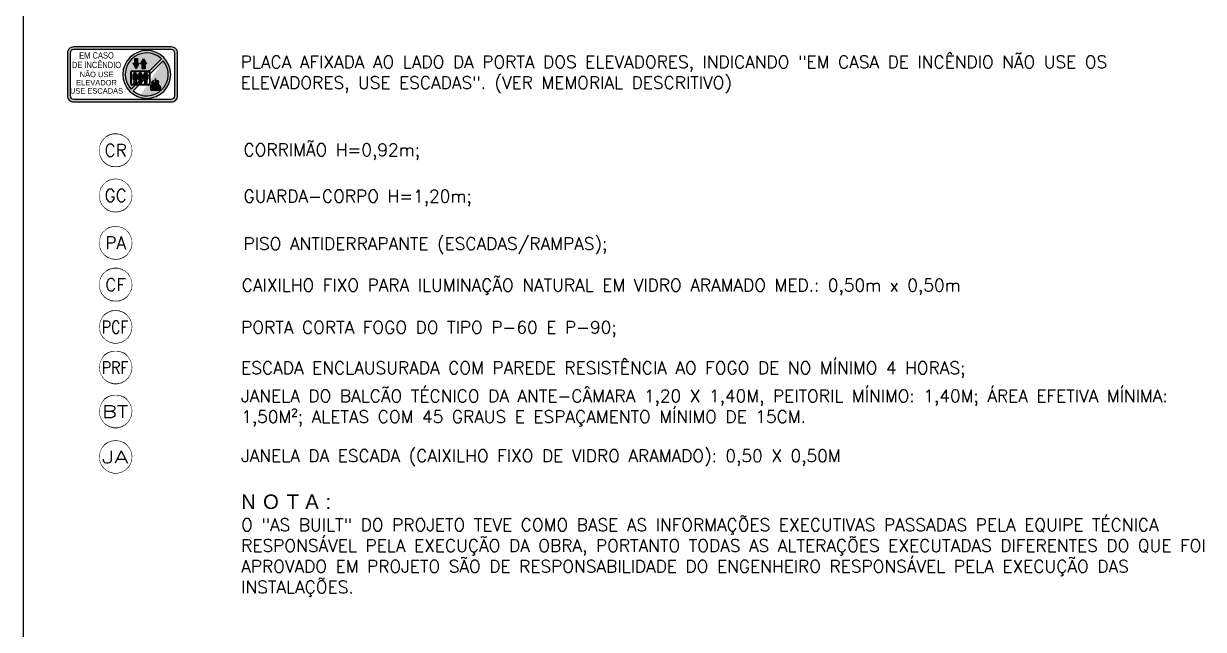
# Model space of a CAD drawing. Header units: millimetres. Extents: x 0 to 114, y 0 to 82.
# Drawn here: x 97.8 to 112.97, y 36.76 to 44.55 of the extents above; entities that cross this region are included whole.
import ezdxf
from ezdxf.enums import TextEntityAlignment as Align

# ---------------------------------------------------------------- set-up
doc = ezdxf.new("R2010")
doc.units = ezdxf.units.MM
doc.set_wipeout_variables(frame=1)
for name, color, linetype in [('CAR-01', 252, 'Continuous'), ('INC-PLACAS', 1, 'Continuous'), ('INC-SINALIZAÇÃO', 88, 'Continuous'), ('INC-TEXTO', 7, 'Continuous')]:
    doc.layers.add(name, color=color, linetype=linetype)
doc.styles.add('140-125', font='arial.ttf', dxfattribs={"height": 0.75})
doc.styles.add('60-150', font='ROMANS.SHX', dxfattribs={"height": 0.24})
doc.styles.add('HELVETICA', font='arial.ttf', dxfattribs={"height": 0.2})
doc.styles.add('ROMANS', font='ROMANS.SHX', dxfattribs={"height": 0.15})

# ---------------------------------------------------------------- blocks, each defined once
blk = doc.blocks.new('PLACA_S4')
at = {"layer": 'INC-PLACAS'}
h = blk.add_hatch(color=10, dxfattribs=at)
h.dxf.hatch_style = 1
h.paths.add_polyline_path([(-0.444, 0.5, 0.414214), (-0.5, 0.444), (-0.5, 0.056, 0.414214), (-0.444, 0), (0.444, 0, 0.414214), (0.5, 0.056), (0.5, 0.444, 0.414214), (0.444, 0.5)])
h.paths.add_polyline_path([(0.444, 0.476, -0.414214), (0.476, 0.444), (0.476, 0.056, -0.414214), (0.444, 0.024), (-0.444, 0.024, -0.414214), (-0.476, 0.056), (-0.476, 0.444, -0.414214), (-0.444, 0.476)], flags=16)
edge = h.paths.add_edge_path(flags=0)
edge.add_ellipse((0.221, 0.25), major_axis=(0.154, 0.154), ratio=1, start_angle=0, end_angle=360)
edge = h.paths.add_edge_path(flags=0)
edge.add_ellipse((0.221, 0.25), major_axis=(0.138, 0.138), ratio=1, start_angle=1.8767, end_angle=178.1233, ccw=False)
edge.add_line((0.354, 0.392), (0.244, 0.282))
edge.add_ellipse((0.237, 0.271), major_axis=(0.00954, 0.00954), ratio=1, start_angle=-45, end_angle=11.8352, ccw=False)
edge.add_line((0.25, 0.271), (0.25, 0.254))
edge.add_line((0.25, 0.254), (0.371, 0.375))
edge.add_ellipse((0.221, 0.25), major_axis=(0.138, 0.138), ratio=1, start_angle=185.2129, end_angle=354.7871, ccw=False)
edge.add_line((0.096, 0.1), (0.148, 0.152))
edge.add_line((0.148, 0.152), (0.114, 0.152))
edge.add_line((0.114, 0.152), (0.079, 0.117))
h.paths.add_polyline_path([(0.111, 0.395), (0.138, 0.395), (0.138, 0.352), (0.151, 0.352), (0.125, 0.302), (0.098, 0.352), (0.111, 0.352)], flags=0)
h.paths.add_polyline_path([(0.192, 0.395), (0.218, 0.346), (0.205, 0.346), (0.205, 0.302), (0.178, 0.302), (0.178, 0.346), (0.165, 0.346)], flags=0)
edge = h.paths.add_edge_path(flags=0)
edge.add_line((0.089, 0.279), (0.241, 0.279))
edge.add_ellipse((0.237, 0.271), major_axis=(0.00545, 0.00545), ratio=1, start_angle=-45, end_angle=45, ccw=False)
edge.add_line((0.245, 0.271), (0.245, 0.16))
edge.add_ellipse((0.237, 0.165), major_axis=(0.00545, -0.00545), ratio=1, start_angle=315, end_angle=405, ccw=False)
edge.add_line((0.237, 0.157), (0.085, 0.157))
edge.add_ellipse((0.089, 0.165), major_axis=(0.00545, 0.00545), ratio=1, start_angle=135, end_angle=225, ccw=False)
edge.add_line((0.081, 0.165), (0.081, 0.275))
edge.add_ellipse((0.089, 0.271), major_axis=(0.00545, -0.00545), ratio=1, start_angle=135, end_angle=225, ccw=False)
edge = h.paths.add_edge_path(flags=0)
edge.add_ellipse((0.114, 0.26), major_axis=(0, 0.0102), ratio=0.86313, start_angle=0, end_angle=360)
edge = h.paths.add_edge_path(flags=0)
edge.add_line((0.099, 0.248), (0.133, 0.248))
edge.add_ellipse((0.129, 0.243), major_axis=(0.00409, 0.00409), ratio=1, start_angle=-45, end_angle=45, ccw=False)
edge.add_line((0.135, 0.243), (0.135, 0.205))
edge.add_line((0.135, 0.205), (0.126, 0.205))
edge.add_line((0.126, 0.205), (0.126, 0.167))
edge.add_line((0.126, 0.167), (0.112, 0.167))
edge.add_line((0.112, 0.167), (0.112, 0.17))
edge.add_ellipse((0.109, 0.17), major_axis=(0.00164, -0.00164), ratio=1, start_angle=315, end_angle=405, ccw=False)
edge.add_line((0.111, 0.167), (0.103, 0.167))
edge.add_line((0.103, 0.167), (0.103, 0.207))
edge.add_ellipse((0.098, 0.208), major_axis=(0.00164, 0.00164), ratio=1, start_angle=225, end_angle=315, ccw=False)
edge.add_line((0.093, 0.203), (0.093, 0.246))
edge.add_ellipse((0.099, 0.243), major_axis=(0.00409, -0.00409), ratio=1, start_angle=135, end_angle=225, ccw=False)
edge = h.paths.add_edge_path(flags=0)
edge.add_ellipse((0.162, 0.26), major_axis=(0, 0.0102), ratio=0.86313, start_angle=0, end_angle=360)
edge = h.paths.add_edge_path(flags=0)
edge.add_line((0.147, 0.248), (0.181, 0.248))
edge.add_ellipse((0.177, 0.243), major_axis=(0.00409, -0.00409), ratio=1, start_angle=45, end_angle=135, ccw=False)
edge.add_line((0.183, 0.243), (0.183, 0.205))
edge.add_line((0.183, 0.205), (0.174, 0.205))
edge.add_line((0.174, 0.205), (0.174, 0.167))
edge.add_line((0.174, 0.167), (0.16, 0.167))
edge.add_line((0.16, 0.167), (0.16, 0.17))
edge.add_ellipse((0.157, 0.17), major_axis=(0.00164, 0.00164), ratio=1, start_angle=225, end_angle=315, ccw=False)
edge.add_line((0.159, 0.167), (0.151, 0.167))
edge.add_line((0.151, 0.167), (0.151, 0.207))
edge.add_ellipse((0.146, 0.208), major_axis=(0.00164, 0.00164), ratio=1, start_angle=225, end_angle=315, ccw=False)
edge.add_line((0.141, 0.203), (0.141, 0.246))
edge.add_ellipse((0.147, 0.243), major_axis=(0.00409, -0.00409), ratio=1, start_angle=135, end_angle=225, ccw=False)
edge = h.paths.add_edge_path(flags=0)
edge.add_ellipse((0.21, 0.26), major_axis=(0, 0.0102), ratio=0.86313, start_angle=0, end_angle=360)
edge = h.paths.add_edge_path(flags=0)
edge.add_line((0.195, 0.248), (0.229, 0.248))
edge.add_ellipse((0.225, 0.243), major_axis=(0.00409, 0.00409), ratio=1, start_angle=-45, end_angle=45, ccw=False)
edge.add_line((0.231, 0.243), (0.231, 0.205))
edge.add_line((0.231, 0.205), (0.222, 0.205))
edge.add_line((0.222, 0.205), (0.222, 0.167))
edge.add_line((0.222, 0.167), (0.208, 0.167))
edge.add_line((0.208, 0.167), (0.208, 0.17))
edge.add_ellipse((0.205, 0.17), major_axis=(0.00164, -0.00164), ratio=1, start_angle=315, end_angle=405, ccw=False)
edge.add_line((0.207, 0.167), (0.199, 0.167))
edge.add_line((0.199, 0.167), (0.199, 0.207))
edge.add_ellipse((0.194, 0.208), major_axis=(0.00164, 0.00164), ratio=1, start_angle=225, end_angle=315, ccw=False)
edge.add_line((0.189, 0.203), (0.189, 0.246))
edge.add_ellipse((0.195, 0.243), major_axis=(0.00409, 0.00409), ratio=1, start_angle=45, end_angle=135, ccw=False)
edge = h.paths.add_edge_path(flags=0)
edge.add_spline(control_points=[(0.279, 0.192), (0.277, 0.191), (0.273, 0.189), (0.271, 0.185), (0.27, 0.18), (0.271, 0.177), (0.272, 0.173), (0.273, 0.17), (0.275, 0.165), (0.278, 0.163), (0.278, 0.163), (0.278, 0.163), (0.279, 0.164), (0.279, 0.165), (0.281, 0.168), (0.282, 0.171), (0.283, 0.176), (0.281, 0.179), (0.28, 0.182), (0.279, 0.184), (0.279, 0.188), (0.28, 0.191), (0.28, 0.192), (0.281, 0.192), (0.281, 0.192), (0.28, 0.192), (0.279, 0.192)], knot_values=[0, 0, 0, 0, 1, 2, 3, 4, 5, 6, 7, 8, 9, 10, 11, 12, 13, 14, 15, 16, 17, 18, 19, 20, 21, 22, 23, 24, 24, 24, 24], degree=3, periodic=0)
edge = h.paths.add_edge_path(flags=0)
edge.add_spline(control_points=[(0.303, 0.212), (0.303, 0.212), (0.304, 0.213), (0.304, 0.212), (0.304, 0.211), (0.304, 0.21), (0.303, 0.208), (0.303, 0.205), (0.303, 0.202), (0.305, 0.199), (0.307, 0.196), (0.306, 0.189), (0.305, 0.188), (0.304, 0.185), (0.302, 0.183), (0.301, 0.183), (0.3, 0.184)], knot_values=[0, 0, 0, 0, 1, 2, 3, 4, 5, 6, 7, 8, 9, 10, 11, 12, 13, 14, 14, 14, 14], degree=3, periodic=0)
edge.add_spline(control_points=[(0.3, 0.184), (0.299, 0.185), (0.298, 0.187), (0.296, 0.192), (0.295, 0.196), (0.295, 0.199), (0.296, 0.204), (0.299, 0.209), (0.303, 0.212)], knot_values=[0, 0, 0, 0, 1, 2, 3, 4, 5, 6, 6, 6, 6], degree=3, periodic=0)
edge = h.paths.add_edge_path(flags=0)
edge.add_spline(control_points=[(0.262, 0.107), (0.259, 0.109), (0.255, 0.114), (0.254, 0.12), (0.255, 0.128), (0.255, 0.137), (0.255, 0.139), (0.256, 0.142), (0.255, 0.145), (0.253, 0.146), (0.252, 0.146), (0.253, 0.146), (0.255, 0.148), (0.26, 0.148), (0.262, 0.146), (0.265, 0.14), (0.268, 0.133), (0.269, 0.132), (0.271, 0.131), (0.273, 0.132), (0.274, 0.135), (0.275, 0.138), (0.274, 0.143), (0.272, 0.147), (0.269, 0.15), (0.267, 0.152), (0.266, 0.156), (0.266, 0.161), (0.266, 0.166), (0.266, 0.171), (0.266, 0.174), (0.267, 0.176), (0.268, 0.175), (0.268, 0.173), (0.269, 0.171), (0.27, 0.168), (0.272, 0.164), (0.274, 0.162), (0.277, 0.159), (0.282, 0.156), (0.286, 0.153), (0.289, 0.15), (0.29, 0.147), (0.291, 0.143), (0.291, 0.14), (0.291, 0.135), (0.29, 0.133), (0.291, 0.132), (0.292, 0.132), (0.293, 0.134), (0.295, 0.14), (0.295, 0.147), (0.294, 0.153), (0.291, 0.156), (0.288, 0.161), (0.287, 0.165), (0.288, 0.169), (0.291, 0.172), (0.296, 0.173), (0.3, 0.175), (0.3, 0.177), (0.3, 0.18), (0.301, 0.182), (0.302, 0.182), (0.303, 0.183), (0.303, 0.183), (0.303, 0.182), (0.303, 0.18), (0.303, 0.177), (0.302, 0.173), (0.302, 0.167), (0.303, 0.162), (0.307, 0.158), (0.309, 0.155), (0.309, 0.153), (0.31, 0.151), (0.313, 0.151), (0.316, 0.152), (0.318, 0.155), (0.319, 0.162), (0.323, 0.172), (0.325, 0.178), (0.327, 0.181), (0.328, 0.182), (0.329, 0.183), (0.329, 0.182), (0.33, 0.18), (0.329, 0.177), (0.327, 0.174), (0.326, 0.17), (0.327, 0.161), (0.331, 0.156), (0.341, 0.147), (0.348, 0.137), (0.35, 0.128), (0.349, 0.121), (0.34, 0.107)], knot_values=[0.010043, 0.010043, 0.010043, 0.010043, 1.010043, 2.010043, 3.010043, 4.010043, 5.010043, 6.010043, 7.010043, 8.010043, 9.010043, 10.010043, 11.010043, 12.010043, 13.010043, 14.010043, 15.010043, 16.010043, 17.010043, 18.010043, 19.010043, 20.010043, 21.010043, 22.010043, 23.010043, 24.010043, 25.010043, 26.010043, 27.010043, 28.010043, 29.010043, 30.010043, 31.010043, 32.010043, 33.010043, 34.010043, 35.010043, 36.010043, 37.010043, 38.010043, 39.010043, 40.010043, 41.010043, 42.010043, 43.010043, 44.010043, 45.010043, 46.010043, 47.010043, 48.010043, 49.010043, 50.010043, 51.010043, 52.010043, 53.010043, 54.010043, 55.010043, 56.010043, 57.010043, 58.010043, 59.010043, 60.010043, 61.010043, 62.010043, 63.010043, 64.010043, 65.010043, 66.010043, 67.010043, 68.010043, 69.010043, 70.010043, 71.010043, 72.010043, 73.010043, 74.010043, 75.010043, 76.010043, 77.010043, 78.010043, 79.010043, 80.010043, 81.010043, 82.010043, 83.010043, 84.010043, 85.010043, 86.010043, 87.010043, 88.010043, 89.010043, 90.010043, 91.010043, 92.010043, 93.010043, 94, 94, 94, 94], degree=3, periodic=0)
edge.add_line((0.34, 0.107), (0.262, 0.107))
edge = h.paths.add_edge_path(flags=0)
edge.add_spline(control_points=[(0.319, 0.195), (0.315, 0.189), (0.313, 0.185), (0.312, 0.181), (0.313, 0.177), (0.314, 0.173), (0.314, 0.17), (0.314, 0.168), (0.313, 0.165), (0.313, 0.163), (0.315, 0.165), (0.319, 0.169), (0.321, 0.175), (0.322, 0.182), (0.322, 0.188), (0.322, 0.193), (0.321, 0.195), (0.321, 0.197), (0.321, 0.197), (0.32, 0.196), (0.32, 0.195), (0.319, 0.195)], knot_values=[0, 0, 0, 0, 1, 2, 3, 4, 5, 6, 7, 8, 9, 10, 11, 12, 13, 14, 15, 16, 17, 18, 19, 19, 19, 19], degree=3, periodic=0)
h.paths.add_polyline_path([(-0.46, 0.061), (-0.012, 0.061), (-0.012, 0.139), (-0.46, 0.139)], flags=8)
h.paths.add_polyline_path([(-0.411, 0.136), (-0.062, 0.136), (-0.062, 0.214), (-0.411, 0.214)], flags=8)
h.paths.add_polyline_path([(-0.385, 0.209), (-0.087, 0.209), (-0.087, 0.301), (-0.385, 0.301)], flags=8)
h.paths.add_polyline_path([(-0.478, 0.288), (0.006, 0.288), (0.006, 0.398), (-0.478, 0.398)], flags=24)
h.paths.add_polyline_path([(-0.409, 0.378), (-0.064, 0.378), (-0.064, 0.467), (-0.409, 0.467)], flags=8)
h = blk.add_hatch(color=10, dxfattribs=at)
h.dxf.hatch_style = 1
edge = h.paths.add_edge_path()
edge.add_ellipse((0.221, 0.25), major_axis=(0.138, 0.138), ratio=1, start_angle=1.8767, end_angle=178.1233, ccw=False)
edge.add_line((0.354, 0.392), (0.163, 0.201))
edge.add_line((0.163, 0.201), (0.163, 0.167))
edge.add_line((0.163, 0.167), (0.371, 0.375))
edge.add_ellipse((0.221, 0.25), major_axis=(0.138, -0.138), ratio=1, start_angle=297.8701, end_angle=444.7871, ccw=False)
edge.add_line((0.164, 0.064), (0.164, 0.04))
edge.add_ellipse((0.221, 0.25), major_axis=(0.154, -0.154), ratio=1, start_angle=299.7614, end_angle=405)
edge.add_ellipse((0.221, 0.25), major_axis=(0.154, -0.154), ratio=1, start_angle=45, end_angle=225)
edge.add_ellipse((0.221, 0.25), major_axis=(0.154, 0.154), ratio=1, start_angle=135, end_angle=209.7614)
edge.add_line((0.164, 0.04), (0.164, 0.064))
edge.add_ellipse((0.221, 0.25), major_axis=(0.138, -0.138), ratio=1, start_angle=275.2129, end_angle=297.8701, ccw=False)
edge.add_line((0.096, 0.1), (0.163, 0.167))
edge.add_line((0.163, 0.167), (0.163, 0.201))
edge.add_line((0.163, 0.201), (0.079, 0.117))
h = blk.add_hatch(color=8, dxfattribs=at)
h.dxf.hatch_style = 1
h.paths.add_polyline_path([(0.125, 0.302), (0.151, 0.352), (0.138, 0.352), (0.138, 0.395), (0.111, 0.395), (0.111, 0.352), (0.098, 0.352)])
h = blk.add_hatch(color=8, dxfattribs=at)
h.dxf.hatch_style = 1
h.paths.add_polyline_path([(0.192, 0.395), (0.165, 0.346), (0.178, 0.346), (0.178, 0.302), (0.205, 0.302), (0.205, 0.346), (0.218, 0.346)])
h = blk.add_hatch(color=8, dxfattribs=at)
h.dxf.hatch_style = 1
edge = h.paths.add_edge_path()
edge.add_ellipse((0.114, 0.26), major_axis=(0, -0.0102), ratio=0.86313, start_angle=180, end_angle=540)
edge = h.paths.add_edge_path()
edge.add_ellipse((0.127, 0.233), major_axis=(0.000654, -0.000654), ratio=1, start_angle=135, end_angle=225, ccw=False)
edge.add_line((0.127, 0.234), (0.127, 0.234))
edge.add_ellipse((0.127, 0.233), major_axis=(0.000654, 0.000654), ratio=1, start_angle=-45, end_angle=45, ccw=False)
edge.add_line((0.128, 0.233), (0.128, 0.208))
edge.add_ellipse((0.131, 0.208), major_axis=(0.00164, -0.00164), ratio=1, start_angle=225, end_angle=315)
edge.add_line((0.131, 0.205), (0.133, 0.205))
edge.add_ellipse((0.133, 0.208), major_axis=(0.00164, -0.00164), ratio=1, start_angle=315, end_angle=405)
edge.add_line((0.135, 0.208), (0.135, 0.243))
edge.add_ellipse((0.129, 0.243), major_axis=(0.00409, 0.00409), ratio=1, start_angle=-45, end_angle=45)
edge.add_line((0.129, 0.248), (0.099, 0.248))
edge.add_ellipse((0.099, 0.243), major_axis=(0.00409, -0.00409), ratio=1, start_angle=135, end_angle=225)
edge.add_line((0.093, 0.243), (0.093, 0.208))
edge.add_ellipse((0.096, 0.208), major_axis=(0.00164, 0.00164), ratio=1, start_angle=135, end_angle=225)
edge.add_line((0.096, 0.205), (0.098, 0.205))
edge.add_ellipse((0.098, 0.208), major_axis=(0.00164, 0.00164), ratio=1, start_angle=225, end_angle=315)
edge.add_line((0.1, 0.208), (0.1, 0.233))
edge.add_ellipse((0.101, 0.233), major_axis=(0.000654, -0.000654), ratio=1, start_angle=135, end_angle=225, ccw=False)
edge.add_line((0.101, 0.234), (0.102, 0.234))
edge.add_ellipse((0.102, 0.233), major_axis=(0.000654, 0.000654), ratio=1, start_angle=-45, end_angle=45, ccw=False)
edge.add_line((0.103, 0.233), (0.103, 0.17))
edge.add_ellipse((0.105, 0.17), major_axis=(0.00164, 0.00164), ratio=1, start_angle=135, end_angle=225)
edge.add_line((0.105, 0.167), (0.109, 0.167))
edge.add_ellipse((0.109, 0.17), major_axis=(0.00164, -0.00164), ratio=1, start_angle=315, end_angle=405)
edge.add_line((0.112, 0.17), (0.112, 0.205))
edge.add_ellipse((0.114, 0.205), major_axis=(0.00164, 0.00164), ratio=1, start_angle=45, end_angle=135, ccw=False)
edge.add_line((0.114, 0.208), (0.114, 0.208))
edge.add_ellipse((0.114, 0.205), major_axis=(0.00164, 0.00164), ratio=1, start_angle=-45, end_angle=45, ccw=False)
edge.add_line((0.117, 0.205), (0.117, 0.17))
edge.add_ellipse((0.119, 0.17), major_axis=(0.00164, -0.00164), ratio=1, start_angle=225, end_angle=315)
edge.add_line((0.119, 0.167), (0.124, 0.167))
edge.add_ellipse((0.124, 0.17), major_axis=(0.00164, -0.00164), ratio=1, start_angle=315, end_angle=405)
edge.add_line((0.126, 0.17), (0.126, 0.233))
edge = h.paths.add_edge_path()
edge.add_ellipse((0.162, 0.26), major_axis=(0, -0.0102), ratio=0.86313, start_angle=180, end_angle=540)
edge = h.paths.add_edge_path()
edge.add_ellipse((0.177, 0.243), major_axis=(0.00409, -0.00409), ratio=1, start_angle=45, end_angle=135)
edge.add_line((0.177, 0.248), (0.147, 0.248))
edge.add_ellipse((0.147, 0.243), major_axis=(0.00409, -0.00409), ratio=1, start_angle=135, end_angle=225)
edge.add_line((0.141, 0.243), (0.141, 0.208))
edge.add_ellipse((0.144, 0.208), major_axis=(0.00164, -0.00164), ratio=1, start_angle=225, end_angle=315)
edge.add_line((0.144, 0.205), (0.146, 0.205))
edge.add_ellipse((0.146, 0.208), major_axis=(0.00164, -0.00164), ratio=1, start_angle=315, end_angle=405)
edge.add_line((0.148, 0.208), (0.148, 0.233))
edge.add_ellipse((0.149, 0.233), major_axis=(0.000654, 0.000654), ratio=1, start_angle=45, end_angle=135, ccw=False)
edge.add_line((0.149, 0.234), (0.15, 0.234))
edge.add_ellipse((0.15, 0.233), major_axis=(0.000654, 0.000654), ratio=1, start_angle=-45, end_angle=45, ccw=False)
edge.add_line((0.151, 0.233), (0.151, 0.17))
edge.add_ellipse((0.153, 0.17), major_axis=(0.00164, -0.00164), ratio=1, start_angle=225, end_angle=315)
edge.add_line((0.153, 0.167), (0.157, 0.167))
edge.add_ellipse((0.157, 0.17), major_axis=(0.00164, 0.00164), ratio=1, start_angle=225, end_angle=315)
edge.add_line((0.16, 0.17), (0.16, 0.205))
edge.add_ellipse((0.162, 0.205), major_axis=(0.00164, -0.00164), ratio=1, start_angle=135, end_angle=225, ccw=False)
edge.add_line((0.162, 0.208), (0.162, 0.208))
edge.add_ellipse((0.162, 0.205), major_axis=(0.00164, 0.00164), ratio=1, start_angle=-45, end_angle=45, ccw=False)
edge.add_line((0.165, 0.205), (0.165, 0.17))
edge.add_ellipse((0.167, 0.17), major_axis=(0.00164, -0.00164), ratio=1, start_angle=225, end_angle=315)
edge.add_line((0.167, 0.167), (0.172, 0.167))
edge.add_ellipse((0.172, 0.17), major_axis=(0.00164, -0.00164), ratio=1, start_angle=315, end_angle=405)
edge.add_line((0.174, 0.17), (0.174, 0.233))
edge.add_ellipse((0.175, 0.233), major_axis=(0.000654, -0.000654), ratio=1, start_angle=135, end_angle=225, ccw=False)
edge.add_line((0.175, 0.234), (0.175, 0.234))
edge.add_ellipse((0.175, 0.233), major_axis=(0.000654, 0.000654), ratio=1, start_angle=-45, end_angle=45, ccw=False)
edge.add_line((0.176, 0.233), (0.176, 0.208))
edge.add_ellipse((0.179, 0.208), major_axis=(0.00164, 0.00164), ratio=1, start_angle=135, end_angle=225)
edge.add_line((0.179, 0.205), (0.181, 0.205))
edge.add_ellipse((0.181, 0.208), major_axis=(0.00164, -0.00164), ratio=1, start_angle=315, end_angle=405)
edge.add_line((0.183, 0.208), (0.183, 0.243))
h = blk.add_hatch(color=8, dxfattribs=at)
h.dxf.hatch_style = 1
edge = h.paths.add_edge_path()
edge.add_ellipse((0.21, 0.26), major_axis=(0, 0.0102), ratio=0.86313, start_angle=0, end_angle=360)
edge = h.paths.add_edge_path()
edge.add_ellipse((0.223, 0.233), major_axis=(0.000654, 0.000654), ratio=1, start_angle=45, end_angle=135, ccw=False)
edge.add_line((0.223, 0.234), (0.223, 0.234))
edge.add_ellipse((0.223, 0.233), major_axis=(0.000654, 0.000654), ratio=1, start_angle=-45, end_angle=45, ccw=False)
edge.add_line((0.224, 0.233), (0.224, 0.208))
edge.add_ellipse((0.227, 0.208), major_axis=(0.00164, 0.00164), ratio=1, start_angle=135, end_angle=225)
edge.add_line((0.227, 0.205), (0.229, 0.205))
edge.add_ellipse((0.229, 0.208), major_axis=(0.00164, -0.00164), ratio=1, start_angle=315, end_angle=405)
edge.add_line((0.231, 0.208), (0.231, 0.243))
edge.add_ellipse((0.225, 0.243), major_axis=(0.00409, 0.00409), ratio=1, start_angle=-45, end_angle=45)
edge.add_line((0.225, 0.248), (0.195, 0.248))
edge.add_ellipse((0.195, 0.243), major_axis=(0.00409, 0.00409), ratio=1, start_angle=45, end_angle=135)
edge.add_line((0.189, 0.243), (0.189, 0.208))
edge.add_ellipse((0.192, 0.208), major_axis=(0.00164, 0.00164), ratio=1, start_angle=135, end_angle=225)
edge.add_line((0.192, 0.205), (0.194, 0.205))
edge.add_ellipse((0.194, 0.208), major_axis=(0.00164, -0.00164), ratio=1, start_angle=315, end_angle=405)
edge.add_line((0.196, 0.208), (0.196, 0.233))
edge.add_ellipse((0.197, 0.233), major_axis=(0.000654, -0.000654), ratio=1, start_angle=135, end_angle=225, ccw=False)
edge.add_line((0.197, 0.234), (0.198, 0.234))
edge.add_ellipse((0.198, 0.233), major_axis=(0.000654, -0.000654), ratio=1, start_angle=45, end_angle=135, ccw=False)
edge.add_line((0.199, 0.233), (0.199, 0.17))
edge.add_ellipse((0.201, 0.17), major_axis=(0.00164, 0.00164), ratio=1, start_angle=135, end_angle=225)
edge.add_line((0.201, 0.167), (0.205, 0.167))
edge.add_ellipse((0.205, 0.17), major_axis=(0.00164, -0.00164), ratio=1, start_angle=315, end_angle=405)
edge.add_line((0.208, 0.17), (0.208, 0.205))
edge.add_ellipse((0.21, 0.205), major_axis=(0.00164, -0.00164), ratio=1, start_angle=135, end_angle=225, ccw=False)
edge.add_line((0.21, 0.208), (0.21, 0.208))
edge.add_ellipse((0.21, 0.205), major_axis=(0.00164, -0.00164), ratio=1, start_angle=45, end_angle=135, ccw=False)
edge.add_line((0.213, 0.205), (0.213, 0.17))
edge.add_ellipse((0.215, 0.17), major_axis=(0.00164, 0.00164), ratio=1, start_angle=135, end_angle=225)
edge.add_line((0.215, 0.167), (0.22, 0.167))
edge.add_ellipse((0.22, 0.17), major_axis=(0.00164, -0.00164), ratio=1, start_angle=315, end_angle=405)
edge.add_line((0.222, 0.17), (0.222, 0.233))
h = blk.add_hatch(color=10, dxfattribs=at)
h.dxf.hatch_style = 1
edge = h.paths.add_edge_path()
edge.add_spline(control_points=[(0.34, 0.107), (0.349, 0.121), (0.35, 0.128), (0.348, 0.137), (0.341, 0.147), (0.331, 0.156), (0.327, 0.161), (0.326, 0.17), (0.327, 0.174), (0.329, 0.177), (0.33, 0.18), (0.329, 0.182), (0.329, 0.183), (0.328, 0.182), (0.327, 0.181), (0.325, 0.178), (0.323, 0.172), (0.319, 0.162), (0.318, 0.155), (0.316, 0.152), (0.313, 0.151), (0.31, 0.151), (0.309, 0.153), (0.309, 0.155), (0.307, 0.158), (0.303, 0.162), (0.302, 0.167), (0.302, 0.173), (0.303, 0.177), (0.303, 0.18), (0.303, 0.182), (0.303, 0.183), (0.303, 0.183), (0.302, 0.182), (0.301, 0.182), (0.3, 0.18), (0.3, 0.177), (0.3, 0.175), (0.296, 0.173), (0.291, 0.172), (0.288, 0.169), (0.287, 0.165), (0.288, 0.161), (0.291, 0.156), (0.294, 0.153), (0.295, 0.147), (0.295, 0.14), (0.293, 0.134), (0.292, 0.132), (0.291, 0.132), (0.29, 0.133), (0.291, 0.135), (0.291, 0.14), (0.291, 0.143), (0.29, 0.147), (0.289, 0.15), (0.286, 0.153), (0.282, 0.156), (0.277, 0.159), (0.274, 0.162), (0.272, 0.164), (0.27, 0.168), (0.269, 0.171), (0.268, 0.173), (0.268, 0.175), (0.267, 0.176), (0.266, 0.174), (0.266, 0.171), (0.266, 0.166), (0.266, 0.161), (0.266, 0.156), (0.267, 0.152), (0.269, 0.15), (0.272, 0.147), (0.274, 0.143), (0.275, 0.138), (0.274, 0.135), (0.273, 0.132), (0.271, 0.131), (0.269, 0.132), (0.268, 0.133), (0.265, 0.14), (0.262, 0.146), (0.26, 0.148), (0.255, 0.148), (0.253, 0.146), (0.252, 0.146), (0.253, 0.146), (0.255, 0.145), (0.256, 0.142), (0.255, 0.139), (0.255, 0.137), (0.255, 0.128), (0.254, 0.12), (0.255, 0.114), (0.259, 0.109), (0.262, 0.107)], knot_values=[0.010043, 0.010043, 0.010043, 0.010043, 1, 2, 3, 4, 5, 6, 7, 8, 9, 10, 11, 12, 13, 14, 15, 16, 17, 18, 19, 20, 21, 22, 23, 24, 25, 26, 27, 28, 29, 30, 31, 32, 33, 34, 35, 36, 37, 38, 39, 40, 41, 42, 43, 44, 45, 46, 47, 48, 49, 50, 51, 52, 53, 54, 55, 56, 57, 58, 59, 60, 61, 62, 63, 64, 65, 66, 67, 68, 69, 70, 71, 72, 73, 74, 75, 76, 77, 78, 79, 80, 81, 82, 83, 84, 85, 86, 87, 88, 89, 90, 91, 92, 93, 94, 94, 94, 94], degree=3, periodic=0)
edge.add_line((0.262, 0.107), (0.34, 0.107))
edge = h.paths.add_edge_path()
edge.add_spline(control_points=[(0.279, 0.192), (0.277, 0.191), (0.273, 0.189), (0.271, 0.185), (0.27, 0.18), (0.271, 0.177), (0.272, 0.173), (0.273, 0.17), (0.275, 0.165), (0.278, 0.163), (0.278, 0.163), (0.278, 0.163), (0.279, 0.164), (0.279, 0.165), (0.281, 0.168), (0.282, 0.171), (0.283, 0.176), (0.281, 0.179), (0.28, 0.182), (0.279, 0.184), (0.279, 0.188), (0.28, 0.191), (0.28, 0.192), (0.281, 0.192), (0.281, 0.192), (0.28, 0.192), (0.279, 0.192)], knot_values=[0, 0, 0, 0, 1, 2, 3, 4, 5, 6, 7, 8, 9, 10, 11, 12, 13, 14, 15, 16, 17, 18, 19, 20, 21, 22, 23, 24, 24, 24, 24], degree=3, periodic=0)
edge = h.paths.add_edge_path()
edge.add_spline(control_points=[(0.3, 0.184), (0.301, 0.183), (0.302, 0.183), (0.304, 0.185), (0.305, 0.188), (0.306, 0.189), (0.307, 0.196), (0.305, 0.199), (0.303, 0.202), (0.303, 0.205), (0.303, 0.208), (0.304, 0.21), (0.304, 0.211), (0.304, 0.212), (0.304, 0.213), (0.303, 0.212), (0.303, 0.212)], knot_values=[0, 0, 0, 0, 1, 2, 3, 4, 5, 6, 7, 8, 9, 10, 11, 12, 13, 14, 14, 14, 14], degree=3, periodic=0)
edge.add_spline(control_points=[(0.303, 0.212), (0.299, 0.209), (0.296, 0.204), (0.295, 0.199), (0.295, 0.196), (0.296, 0.192), (0.298, 0.187), (0.299, 0.185), (0.3, 0.184)], knot_values=[0, 0, 0, 0, 1, 2, 3, 4, 5, 6, 6, 6, 6], degree=3, periodic=0)
edge = h.paths.add_edge_path()
edge.add_spline(control_points=[(0.319, 0.195), (0.315, 0.189), (0.313, 0.185), (0.312, 0.181), (0.313, 0.177), (0.314, 0.173), (0.314, 0.17), (0.314, 0.168), (0.313, 0.165), (0.313, 0.163), (0.315, 0.165), (0.319, 0.169), (0.321, 0.175), (0.322, 0.182), (0.322, 0.188), (0.322, 0.193), (0.321, 0.195), (0.321, 0.197), (0.321, 0.197), (0.32, 0.196), (0.32, 0.195), (0.319, 0.195)], knot_values=[0, 0, 0, 0, 1, 2, 3, 4, 5, 6, 7, 8, 9, 10, 11, 12, 13, 14, 15, 16, 17, 18, 19, 19, 19, 19], degree=3, periodic=0)
at = {"layer": 'INC-PLACAS', "color": 10}
for p, q in [((0.354, 0.392), (0.079, 0.117)), ((0.371, 0.375), (0.096, 0.1)), ((0.262, 0.107), (0.34, 0.107))]:
    blk.add_line(p, q, dxfattribs=at)
at = {"layer": 'INC-PLACAS', "color": 8}
for p, q in [((0.098, 0.352), (0.111, 0.352)), ((0.125, 0.302), (0.098, 0.352)), ((0.111, 0.352), (0.111, 0.395)), ((0.111, 0.395), (0.138, 0.395)), ((0.151, 0.352), (0.125, 0.302)), ((0.138, 0.395), (0.138, 0.352)), ((0.138, 0.352), (0.151, 0.352)), ((0.165, 0.346), (0.192, 0.395)), ((0.178, 0.346), (0.165, 0.346)), ((0.178, 0.302), (0.178, 0.346)), ((0.192, 0.395), (0.218, 0.346)), ((0.205, 0.346), (0.205, 0.302)), ((0.218, 0.346), (0.205, 0.346)), ((0.076, 0.165), (0.076, 0.271)), ((0.081, 0.165), (0.081, 0.271)), ((0.089, 0.284), (0.237, 0.284)), ((0.089, 0.279), (0.237, 0.279)), ((0.093, 0.243), (0.093, 0.208)), ((0.099, 0.248), (0.129, 0.248)), ((0.1, 0.233), (0.1, 0.208)), ((0.101, 0.234), (0.102, 0.234)), ((0.103, 0.233), (0.103, 0.17)), ((0.126, 0.233), (0.126, 0.17)), ((0.127, 0.234), (0.127, 0.234)), ((0.128, 0.233), (0.128, 0.208)), ((0.135, 0.243), (0.135, 0.208)), ((0.141, 0.243), (0.141, 0.208)), ((0.147, 0.248), (0.177, 0.248)), ((0.148, 0.233), (0.148, 0.208)), ((0.149, 0.234), (0.15, 0.234)), ((0.151, 0.233), (0.151, 0.17)), ((0.174, 0.233), (0.174, 0.17)), ((0.175, 0.234), (0.175, 0.234)), ((0.176, 0.233), (0.176, 0.208)), ((0.205, 0.302), (0.178, 0.302)), ((0.183, 0.243), (0.183, 0.208)), ((0.189, 0.243), (0.189, 0.208)), ((0.195, 0.248), (0.225, 0.248)), ((0.196, 0.233), (0.196, 0.208)), ((0.197, 0.234), (0.198, 0.234)), ((0.199, 0.233), (0.199, 0.17)), ((0.222, 0.233), (0.222, 0.17)), ((0.223, 0.234), (0.223, 0.234)), ((0.224, 0.233), (0.224, 0.208)), ((0.231, 0.243), (0.231, 0.208)), ((0.245, 0.271), (0.245, 0.165)), ((0.25, 0.271), (0.25, 0.165)), ((0.237, 0.157), (0.089, 0.157)), ((0.237, 0.152), (0.089, 0.152)), ((0.096, 0.205), (0.098, 0.205)), ((0.105, 0.167), (0.109, 0.167)), ((0.112, 0.17), (0.112, 0.205)), ((0.114, 0.208), (0.114, 0.208)), ((0.117, 0.205), (0.117, 0.17)), ((0.119, 0.167), (0.124, 0.167)), ((0.131, 0.205), (0.133, 0.205)), ((0.144, 0.205), (0.146, 0.205)), ((0.153, 0.167), (0.157, 0.167)), ((0.16, 0.17), (0.16, 0.205)), ((0.162, 0.208), (0.162, 0.208)), ((0.165, 0.205), (0.165, 0.17)), ((0.167, 0.167), (0.172, 0.167)), ((0.179, 0.205), (0.181, 0.205)), ((0.192, 0.205), (0.194, 0.205)), ((0.201, 0.167), (0.205, 0.167)), ((0.208, 0.17), (0.208, 0.205)), ((0.21, 0.208), (0.21, 0.208)), ((0.213, 0.205), (0.213, 0.17)), ((0.215, 0.167), (0.22, 0.167)), ((0.227, 0.205), (0.229, 0.205))]:
    blk.add_line(p, q, dxfattribs=at)
at = {"layer": 'INC-PLACAS', "color": 10}
for points in [[(-0.444, 0.5, 0.414214), (-0.5, 0.444), (-0.5, 0.056, 0.414214), (-0.444, 0), (0.444, 0, 0.414214), (0.5, 0.056), (0.5, 0.444, 0.414214), (0.444, 0.5)], [(-0.444, 0.476, 0.414214), (-0.476, 0.444), (-0.476, 0.056, 0.414214), (-0.444, 0.024), (0.444, 0.024, 0.414214), (0.476, 0.056), (0.476, 0.444, 0.414214), (0.444, 0.476)]]:
    blk.add_lwpolyline(points, format="xyb", close=True, dxfattribs=at)
for major_axis, start_param, end_param in [((0.154, 0.154), -0.785398, 5.497787), ((0.138, 0.138), 0.032754, 3.108838), ((0.138, 0.138), 3.232574, 6.192204)]:
    blk.add_ellipse((0.221, 0.25), major_axis=major_axis, ratio=1, start_param=start_param, end_param=end_param, dxfattribs=at)
at = {"layer": 'INC-PLACAS', "color": 8}
for centre, major_axis, ratio, start_param, end_param in [((0.089, 0.271), (0.00954, -0.00954), 1, 2.356194, 3.926991), ((0.089, 0.271), (0.00545, -0.00545), 1, 2.356194, 3.926991), ((0.099, 0.243), (0.00409, -0.00409), 1, 2.356194, 3.926991), ((0.101, 0.233), (0.000654, -0.000654), 1, 2.356194, 3.926991), ((0.102, 0.233), (0.000654, 0.000654), 1, -0.785398, 0.785398), ((0.114, 0.26), (0, 0.0102), 0.86313, 1.570796326799233, 7.853981633978819), ((0.127, 0.233), (0.000654, -0.000654), 1, 2.356194, 3.926991), ((0.127, 0.233), (0.000654, 0.000654), 1, -0.785398, 0.785398), ((0.129, 0.243), (0.00409, 0.00409), 1, -0.785398, 0.785398), ((0.147, 0.243), (0.00409, -0.00409), 1, 2.356194, 3.926991), ((0.149, 0.233), (0.000654, 0.000654), 1, 0.785398, 2.356194), ((0.15, 0.233), (0.000654, 0.000654), 1, -0.785398, 0.785398), ((0.162, 0.26), (0, 0.0102), 0.86313, 1.570796326806846, 7.853981633986432), ((0.175, 0.233), (0.000654, -0.000654), 1, 2.356194, 3.926991), ((0.175, 0.233), (0.000654, 0.000654), 1, -0.785398, 0.785398), ((0.177, 0.243), (0.00409, -0.00409), 1, 0.785398, 2.356194), ((0.195, 0.243), (0.00409, 0.00409), 1, 0.785398, 2.356194), ((0.197, 0.233), (0.000654, -0.000654), 1, 2.356194, 3.926991), ((0.198, 0.233), (0.000654, -0.000654), 1, 0.785398, 2.356194), ((0.21, 0.26), (0, 0.0102), 0.86313, 1.570796326806846, 7.853981633986432), ((0.223, 0.233), (0.000654, 0.000654), 1, 0.785398, 2.356194), ((0.223, 0.233), (0.000654, -0.000654), 1, 0.785398, 2.356194), ((0.225, 0.243), (0.00409, 0.00409), 1, -0.785398, 0.785398), ((0.237, 0.271), (0.00954, 0.00954), 1, -0.785398, 0.785398), ((0.237, 0.271), (0.00545, 0.00545), 1, -0.785398, 0.785398), ((0.089, 0.165), (0.00954, 0.00954), 1, 2.356194, 3.926991), ((0.089, 0.165), (0.00545, 0.00545), 1, 2.356194, 3.926991), ((0.096, 0.208), (0.00164, -0.00164), 1, 3.926991, 5.497787), ((0.098, 0.208), (0.00164, 0.00164), 1, 3.926991, 5.497787), ((0.105, 0.17), (0.00164, -0.00164), 1, 3.926991, 5.497787), ((0.109, 0.17), (0.00164, -0.00164), 1, 5.497787, 7.068583), ((0.114, 0.205), (0.00164, 0.00164), 1, 0.785398, 2.356194), ((0.114, 0.205), (0.00164, 0.00164), 1, -0.785398, 0.785398), ((0.119, 0.17), (0.00164, -0.00164), 1, 3.926991, 5.497787), ((0.124, 0.17), (0.00164, -0.00164), 1, 5.497787, 7.068583), ((0.131, 0.208), (0.00164, -0.00164), 1, 3.926991, 5.497787), ((0.133, 0.208), (0.00164, 0.00164), 1, 3.926991, 5.497787), ((0.144, 0.208), (0.00164, -0.00164), 1, 3.926991, 5.497787), ((0.146, 0.208), (0.00164, 0.00164), 1, 3.926991, 5.497787), ((0.153, 0.17), (0.00164, -0.00164), 1, 3.926991, 5.497787), ((0.157, 0.17), (0.00164, 0.00164), 1, 3.926991, 5.497787), ((0.162, 0.205), (0.00164, -0.00164), 1, 2.356194, 3.926991), ((0.162, 0.205), (0.00164, 0.00164), 1, -0.785398, 0.785398), ((0.167, 0.17), (0.00164, 0.00164), 1, 2.356194, 3.926991), ((0.172, 0.17), (0.00164, -0.00164), 1, 5.497787, 7.068583), ((0.179, 0.208), (0.00164, -0.00164), 1, 3.926991, 5.497787), ((0.181, 0.208), (0.00164, 0.00164), 1, 3.926991, 5.497787), ((0.192, 0.208), (0.00164, 0.00164), 1, 2.356194, 3.926991), ((0.194, 0.208), (0.00164, 0.00164), 1, 3.926991, 5.497787), ((0.201, 0.17), (0.00164, 0.00164), 1, 2.356194, 3.926991), ((0.205, 0.17), (0.00164, -0.00164), 1, 5.497787, 7.068583), ((0.21, 0.205), (0.00164, -0.00164), 1, 2.356194, 3.926991), ((0.21, 0.205), (0.00164, -0.00164), 1, 0.785398, 2.356194), ((0.215, 0.17), (0.00164, 0.00164), 1, 2.356194, 3.926991), ((0.22, 0.17), (0.00164, 0.00164), 1, 3.926991, 5.497787), ((0.227, 0.208), (0.00164, -0.00164), 1, 3.926991, 5.497787), ((0.229, 0.208), (0.00164, 0.00164), 1, 3.926991, 5.497787), ((0.237, 0.165), (0.00545, -0.00545), 1, 5.497787, 7.068583), ((0.237, 0.165), (0.00954, -0.00954), 1, 5.497787, 7.068583)]:
    blk.add_ellipse(centre, major_axis=major_axis, ratio=ratio, start_param=start_param, end_param=end_param, dxfattribs=at)
at = {"layer": 'INC-PLACAS', "color": 10}
blk.add_open_spline([(0.34, 0.107), (0.349, 0.121), (0.35, 0.128), (0.348, 0.137), (0.341, 0.147), (0.331, 0.156), (0.327, 0.161), (0.326, 0.17), (0.327, 0.174), (0.329, 0.177), (0.33, 0.18), (0.329, 0.182), (0.329, 0.183), (0.328, 0.182), (0.327, 0.181), (0.325, 0.178), (0.323, 0.172), (0.319, 0.162), (0.318, 0.155), (0.316, 0.152), (0.313, 0.151), (0.31, 0.151), (0.309, 0.153), (0.309, 0.155), (0.307, 0.158), (0.303, 0.162), (0.302, 0.167), (0.302, 0.173), (0.303, 0.177), (0.303, 0.18), (0.303, 0.182), (0.303, 0.183), (0.303, 0.183), (0.302, 0.182), (0.301, 0.182), (0.3, 0.18), (0.3, 0.177), (0.3, 0.175), (0.296, 0.173), (0.291, 0.172), (0.288, 0.169), (0.287, 0.165), (0.288, 0.161), (0.291, 0.156), (0.294, 0.153), (0.295, 0.147), (0.295, 0.14), (0.293, 0.134), (0.292, 0.132), (0.291, 0.132), (0.29, 0.133), (0.291, 0.135), (0.291, 0.14), (0.291, 0.143), (0.29, 0.147), (0.289, 0.15), (0.286, 0.153), (0.282, 0.156), (0.277, 0.159), (0.274, 0.162), (0.272, 0.164), (0.27, 0.168), (0.269, 0.171), (0.268, 0.173), (0.268, 0.175), (0.267, 0.176), (0.266, 0.174), (0.266, 0.171), (0.266, 0.166), (0.266, 0.161), (0.266, 0.156), (0.267, 0.152), (0.269, 0.15), (0.272, 0.147), (0.274, 0.143), (0.275, 0.138), (0.274, 0.135), (0.273, 0.132), (0.271, 0.131), (0.269, 0.132), (0.268, 0.133), (0.265, 0.14), (0.262, 0.146), (0.26, 0.148), (0.255, 0.148), (0.253, 0.146), (0.252, 0.146), (0.253, 0.146), (0.255, 0.145), (0.256, 0.142), (0.255, 0.139), (0.255, 0.137), (0.255, 0.128), (0.254, 0.12), (0.255, 0.114), (0.259, 0.109), (0.262, 0.107)], degree=3, knots=[0.010043, 0.010043, 0.010043, 0.010043, 1, 2, 3, 4, 5, 6, 7, 8, 9, 10, 11, 12, 13, 14, 15, 16, 17, 18, 19, 20, 21, 22, 23, 24, 25, 26, 27, 28, 29, 30, 31, 32, 33, 34, 35, 36, 37, 38, 39, 40, 41, 42, 43, 44, 45, 46, 47, 48, 49, 50, 51, 52, 53, 54, 55, 56, 57, 58, 59, 60, 61, 62, 63, 64, 65, 66, 67, 68, 69, 70, 71, 72, 73, 74, 75, 76, 77, 78, 79, 80, 81, 82, 83, 84, 85, 86, 87, 88, 89, 90, 91, 92, 93, 94, 94, 94, 94], dxfattribs=at)
for points in [[(0.279, 0.192), (0.277, 0.191), (0.273, 0.189), (0.271, 0.185), (0.27, 0.18), (0.271, 0.177), (0.272, 0.173), (0.273, 0.17), (0.275, 0.165), (0.278, 0.163), (0.278, 0.163), (0.278, 0.163), (0.279, 0.164), (0.279, 0.165), (0.281, 0.168), (0.282, 0.171), (0.283, 0.176), (0.281, 0.179), (0.28, 0.182), (0.279, 0.184), (0.279, 0.188), (0.28, 0.191), (0.28, 0.192), (0.281, 0.192), (0.281, 0.192), (0.28, 0.192), (0.279, 0.192)], [(0.303, 0.212), (0.299, 0.209), (0.296, 0.204), (0.295, 0.199), (0.295, 0.196), (0.296, 0.192), (0.298, 0.187), (0.299, 0.185), (0.3, 0.184)], [(0.3, 0.184), (0.301, 0.183), (0.302, 0.183), (0.304, 0.185), (0.305, 0.188), (0.306, 0.189), (0.307, 0.196), (0.305, 0.199), (0.303, 0.202), (0.303, 0.205), (0.303, 0.208), (0.304, 0.21), (0.304, 0.211), (0.304, 0.212), (0.304, 0.213), (0.303, 0.212), (0.303, 0.212)], [(0.319, 0.195), (0.315, 0.189), (0.313, 0.185), (0.312, 0.181), (0.313, 0.177), (0.314, 0.173), (0.314, 0.17), (0.314, 0.168), (0.313, 0.165), (0.313, 0.163), (0.315, 0.165), (0.319, 0.169), (0.321, 0.175), (0.322, 0.182), (0.322, 0.188), (0.322, 0.193), (0.321, 0.195), (0.321, 0.197), (0.321, 0.197), (0.32, 0.196), (0.32, 0.195), (0.319, 0.195)]]:
    blk.add_open_spline(points, degree=3, dxfattribs=at)
at = {"layer": 'INC-PLACAS', "color": 7, "style": 'HELVETICA', "width": 0.85}
for s, height, p in [('EM CASO', 0.0575, (-0.236, 0.423)), ('DE INCÊNDIO', 0.0575, (-0.236, 0.336)), ('NÃO USE', 0.05, (-0.236, 0.25)), ('USE ESCADAS', 0.05, (-0.236, 0.1)), ('ELEVADOR', 0.05, (-0.236, 0.175))]:
    blk.add_text(s, height=height, dxfattribs=at).set_placement(p, align=Align.MIDDLE_CENTER)
blk = doc.blocks.new('INC-OBJETO')
at = {"color": 0}
blk.add_lwpolyline([(0, 0.00208), (-0.00052, 0.00202), (-0.001, 0.00183), (-0.00143, 0.00152), (-0.00176, 0.00112), (-0.00198, 0.00064), (-0.00208, 0.00013), (-0.00205, -0.00039), (-0.00189, -0.00089), (-0.00161, -0.00133), (-0.00123, -0.00169), (-0.00077, -0.00194), (-0.00026, -0.00207), (0.00026, -0.00207), (0.00077, -0.00194), (0.00123, -0.00169), (0.00161, -0.00133), (0.00189, -0.00089), (0.00205, -0.00039), (0.00208, 0.00013), (0.00198, 0.00064), (0.00176, 0.00112), (0.00143, 0.00152), (0.001, 0.00183), (0.00052, 0.00202)], close=True, dxfattribs=at)
blk.add_wipeout([(0, 0.00208), (-0.00052, 0.00202), (-0.001, 0.00183), (-0.00143, 0.00152), (-0.00176, 0.00112), (-0.00198, 0.00064), (-0.00208, 0.00013), (-0.00205, -0.00039), (-0.00189, -0.00089), (-0.00161, -0.00133), (-0.00123, -0.00169), (-0.00077, -0.00194), (-0.00026, -0.00207), (0.00026, -0.00207), (0.00077, -0.00194), (0.00123, -0.00169), (0.00161, -0.00133), (0.00189, -0.00089), (0.00205, -0.00039), (0.00208, 0.00013), (0.00198, 0.00064), (0.00176, 0.00112), (0.00143, 0.00152), (0.001, 0.00183), (0.00052, 0.00202)], dxfattribs=at)
at = {"color": 0, "style": 'ROMANS', "width": 1.285725}
blk.add_attdef('OBJETO', text='', height=0.0016, dxfattribs=at).set_placement((-0.00179, -0.00083), (0.00164, -0.00083), align=Align.FIT)

msp = doc.modelspace()

# ---------------------------------------------------------------- linework, layer by layer
at = {"layer": 'CAR-01'}
msp.add_line((97.8, 28.441), (97.8, 82.009), dxfattribs=at)

# ---------------------------------------------------------------- block references
at = {"layer": 'INC-SINALIZAÇÃO', "xscale": 1.414133268453564, "yscale": 1.414133268453564, "zscale": 1.414133268453564}
msp.add_blockref('PLACA_S4', (99.071, 43.545), dxfattribs=at)
at = {"layer": 'INC-TEXTO'}
ref = msp.add_blockref('INC-OBJETO', (98.983, 42.922, -5.896), dxfattribs=dict(at, xscale=100, yscale=100, zscale=100, rotation=180))
ref.add_attrib('OBJETO', 'CR', dxfattribs={"layer": '0', "height": 0.16, "style": 'ROMANS'}).set_placement((98.983, 42.922, -5.896), align=Align.MIDDLE_CENTER)
ref = msp.add_blockref('INC-OBJETO', (98.983, 42.341, -5.896), dxfattribs=dict(at, xscale=100, yscale=100, zscale=100, rotation=180))
ref.add_attrib('OBJETO', 'GC', dxfattribs={"layer": '0', "height": 0.16, "style": 'ROMANS'}).set_placement((98.983, 42.341, -5.896), align=Align.MIDDLE_CENTER)
ref = msp.add_blockref('INC-OBJETO', (98.983, 41.732, -5.896), dxfattribs=dict(at, xscale=100, yscale=100, zscale=100, rotation=180))
ref.add_attrib('OBJETO', 'PA', dxfattribs={"layer": '0', "height": 0.16, "style": 'ROMANS'}).set_placement((98.983, 41.732, -5.896), align=Align.MIDDLE_CENTER)
ref = msp.add_blockref('INC-OBJETO', (98.983, 41.194, -5.896), dxfattribs=dict(at, xscale=100, yscale=100, zscale=100, rotation=180))
ref.add_attrib('OBJETO', 'CF', dxfattribs={"layer": '0', "height": 0.16, "style": 'ROMANS'}).set_placement((98.983, 41.194, -5.896), align=Align.MIDDLE_CENTER)
ref = msp.add_blockref('INC-OBJETO', (98.983, 40.651, -5.896), dxfattribs=dict(at, xscale=99.20955754639776, yscale=99.20955754639776, zscale=99.20955754639776))
ref.add_attrib('OBJETO', 'PCF', dxfattribs={"layer": '0', "height": 0.1587, "style": 'ROMANS', "width": 0.762718}).set_placement((98.806, 40.568, -5.896), (99.146, 40.568, -5.896), align=Align.FIT)
ref = msp.add_blockref('INC-OBJETO', (98.983, 40.13, -5.896), dxfattribs=dict(at, xscale=99.20955754639776, yscale=99.20955754639776, zscale=99.20955754639776))
ref.add_attrib('OBJETO', 'PRF', dxfattribs={"layer": '0', "height": 0.1587, "style": 'ROMANS', "width": 0.762718}).set_placement((98.806, 40.047, -5.896), (99.146, 40.047, -5.896), align=Align.FIT)
ref = msp.add_blockref('INC-OBJETO', (98.983, 39.564, -5.896), dxfattribs=dict(at, xscale=99.20955754639776, yscale=99.20955754639776, zscale=99.20955754639776))
ref.add_attrib('OBJETO', 'BT', dxfattribs={"layer": '0', "height": 0.1587, "style": 'ROMANS', "width": 1.25001}).set_placement((98.806, 39.482, -5.896), (99.146, 39.482, -5.896), align=Align.FIT)
ref = msp.add_blockref('INC-OBJETO', (98.983, 38.978, -5.896), dxfattribs=dict(at, xscale=99.20955754639776, yscale=99.20955754639776, zscale=99.20955754639776))
ref.add_attrib('OBJETO', 'JA', dxfattribs={"layer": '0', "height": 0.1587, "style": 'ROMANS', "width": 1.363647}).set_placement((98.806, 38.896, -5.896), (99.146, 38.896, -5.896), align=Align.FIT)

# ---------------------------------------------------------------- texts
at = {"layer": 'INC-TEXTO', "style": '60-150'}
for s, p in [('CORRIMÃO H=0,92m;', (100.627, 42.849, -5.896)), ('GUARDA-CORPO H=1,20m;', (100.627, 42.253, -5.896)), ('PISO ANTIDERRAPANTE (ESCADAS/RAMPAS);', (100.627, 41.641, -5.896)), ('CAIXILHO FIXO PARA ILUMINAÇÃO NATURAL EM VIDRO ARAMADO MED.: 0,50m x 0,50m', (100.604, 41.108, -5.896)), ('PORTA CORTA FOGO DO TIPO P-60 E P-90;', (100.597, 40.565, -5.896)), ('ESCADA ENCLAUSURADA COM PAREDE RESISTÊNCIA AO FOGO DE NO MÍNIMO 4 HORAS;', (100.597, 40.044, -5.896))]:
    msp.add_text(s, height=0.15996, dxfattribs=at).set_placement(p)
at = {"layer": 'INC-TEXTO', "attachment_point": 1}
for s, insert, char_height, width, style in [('PLACA AFIXADA AO LADO DA PORTA DOS ELEVADORES, INDICANDO "EM CASA DE INCÊNDIO NÃO USE OS ELEVADORES, USE ESCADAS". (VER MEMORIAL DESCRITIVO)', (100.59, 44.139, -5.896), 0.159964, 13.4337, '60-150'), ('JANELA DO BALCÃO TÉCNICO DA ANTE-CÂMARA 1,20 X 1,40M, PEITORIL MÍNIMO: 1,40M; ÁREA EFETIVA MÍNIMA: 1,50M²; ALETAS COM 45 GRAUS E ESPAÇAMENTO MÍNIMO DE 15CM.', (100.597, 39.843, -5.896), 0.159964, 13.4337, '60-150'), ('JANELA DA ESCADA (CAIXILHO FIXO DE VIDRO ARAMADO): 0,50 X 0,50M', (100.597, 39.073, -5.896), 0.15996, 13.4337, '60-150'), ('{\\H3.3333x;\\T1.5;NOTA:\\P\\Fromans|c0;\\H0.85956x;\\T1;O "AS BUILT" DO PROJETO TEVE COMO BASE AS INFORMAÇÕES EXECUTIVAS PASSADAS PELA EQUIPE TÉCNICA RESPONSÁVEL PELA EXECUÇÃO DA OBRA, PORTANTO TODAS AS ALTERAÇÕES EXECUTADAS DIFERENTES DO QUE FOI APROVADO EM PROJETO SÃO DE RESPONSABILIDADE DO ENGENHEIRO RESPONSÁVEL PELA EXECUÇÃO DAS INSTALAÇÕES.}', (100.597, 38.495, -5.896), 0.05584, 12.82201, '140-125')]:
    msp.add_mtext(s, dxfattribs=dict(at, insert=insert, char_height=char_height, width=width, style=style))

doc.saveas('drawing.dxf')
